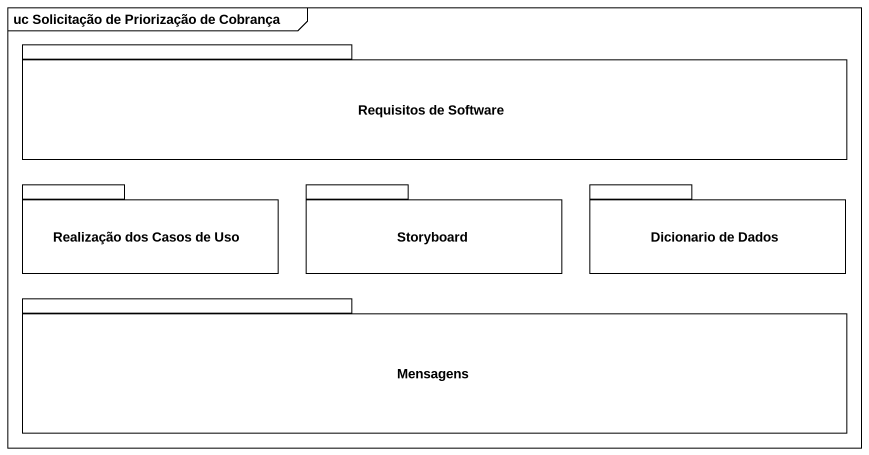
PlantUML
@startuml
mainframe uc Solicitação de Priorização de Cobrança
package "Requisitos de Software" as Requisitos_de_Software {
}
package "Realização dos Casos de Uso" as Realização_dos_Casos_de_Uso {
}
package Storyboard {
}
package "Dicionario de Dados" as Dicionario_de_Dados {
}
package Mensagens {
}
@enduml
